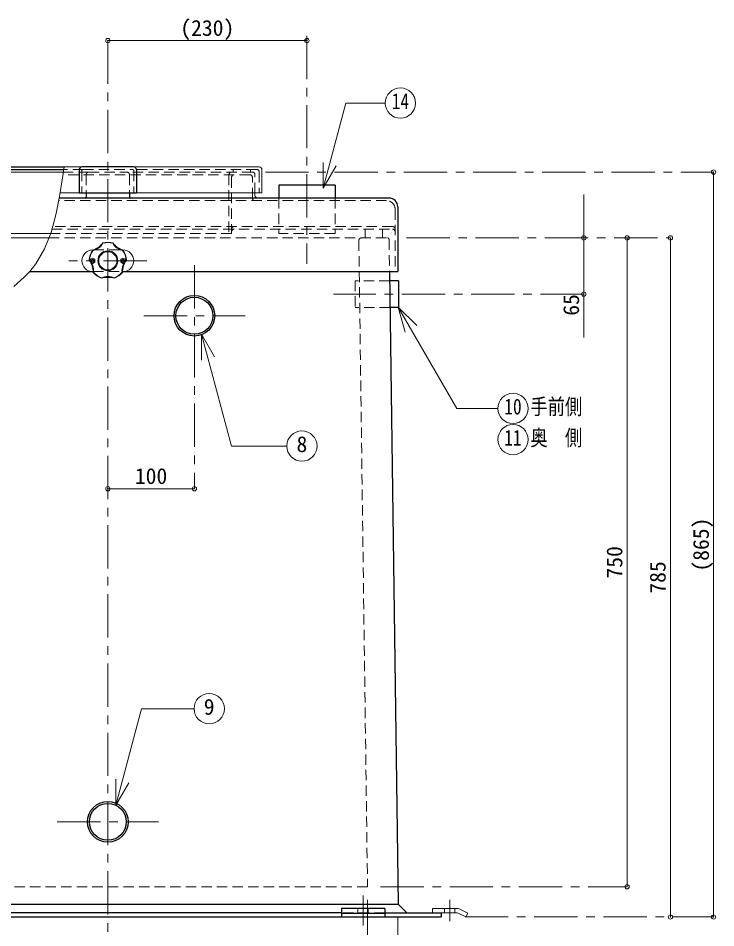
# Model space of a CAD drawing. Units: millimetres, scale not verified. Extents: x -2123 to 1927, y -1358 to 1452.
# Drawn here: x -201 to 605, y -821 to 231 of the extents above; entities that cross this region are included whole.
import ezdxf
from ezdxf.enums import TextEntityAlignment as Align

# ---------------------------------------------------------------- set-up
doc = ezdxf.new("R2010")
doc.units = ezdxf.units.MM
doc.header["$LTSCALE"] = 10
doc.header["$PDMODE"] = 32
doc.header["$PDSIZE"] = 5
doc.linetypes.add('CHAIN1', pattern=[8, 5, -1, 1, -1])
doc.linetypes.add('DASHED1', pattern=[1.8, 1.2, -0.6])
doc.layers.add('0-0', color=4, linetype='Continuous', lineweight=9)
doc.styles.add('ＭＳ ゴシック', font='')
doc.styles.get('ＭＳ ゴシック').set_extended_font_data('MS Gothic')

msp = doc.modelspace()

# ---------------------------------------------------------------- linework, layer by layer
at = {"layer": '0-0', "linetype": 'CHAIN1'}
for p, q in [((132.2, 210.41), (132.2, -53.09)), ((-97.8, 204.91), (-97.8, -848.09)), ((84.2, 52.91), (602.2, 52.91)), ((247.2, -23.09), (552.2, -23.09)), ((-52.8, -49.59), (-142.8, -49.59)), ((2.2, -54.59), (2.2, -313.09)), ((451.99, -88.09), (163.07, -88.09)), ((-56.3, -113.09), (60.7, -113.09)), ((-156.3, -698.09), (-39.3, -698.09)), ((217.2, -773.09), (502.2, -773.09)), ((197.2, -818.09), (197.2, -783.09)), ((202.2, -788.09), (202.2, -988.09)), ((297.2, -788.09), (297.2, -813.09)), ((237.2, -808.09), (237.2, -1038.09)), ((314.96, -808.09), (602.2, -808.09))]:
    msp.add_line(p, q, dxfattribs=at)
at = {"layer": '0-0'}
for p, q in [((-97.8, 204.91), (132.2, 204.91)), ((-149.19, 52.91), (-240.8, 52.91)), ((602.2, 52.91), (602.2, -808.09)), ((72.2, 25.91), (72.2, 28.91)), ((452.2, -138.09), (452.2, 26.91)), ((-163.94, -18.09), (-237.8, -18.09)), ((-390.84, -23.09), (-165.94, -23.09)), ((502.2, -23.09), (502.2, -773.09)), ((552.2, -23.09), (552.2, -808.09)), ((2.2, -313.09), (-97.8, -313.09))]:
    msp.add_line(p, q, dxfattribs=at)
at = {"layer": '0-0', "color": 7, "lineweight": 18}
for p, q in [((150.96, 34.2), (177.35, 132.68)), ((222.8, 132.68), (177.35, 132.68)), ((150.96, 34.2), (150.96, 64.2)), ((-127.8, 58.91), (-148.34, 58.91)), ((77.2, 58.91), (-67.8, 58.91)), ((80.2, 55.91), (80.2, 28.91)), ((150.96, 34.2), (165.96, 60.18)), ((-152.85, 28.91), (-130.8, 28.91)), ((-64.8, 28.91), (80.2, 28.91)), ((-114.24, -37.09), (-115.3, -37.09)), ((-80.3, -37.09), (-81.37, -37.09)), ((237.85, -103.21), (245.62, -132.19)), ((237.85, -103.21), (259.07, -124.42)), ((10.43, -134.46), (10.43, -164.46)), ((10.43, -134.46), (25.43, -160.44)), ((-88.64, -678.87), (-58.75, -567.31)), ((-58.75, -567.31), (1.83, -567.31)), ((-88.64, -678.87), (-88.64, -648.87)), ((-88.64, -678.87), (-73.64, -652.89)), ((277.2, -798.09), (277.2, -803.09)), ((306.02, -798.09), (277.2, -798.09)), ((308.25, -798.61), (318.25, -803.61)), ((304.84, -803.09), (287.2, -803.09)), ((307.07, -803.61), (316.02, -808.09)), ((318.25, -803.61), (316.02, -808.09))]:
    msp.add_line(p, q, dxfattribs=at)
at = {"layer": '0-0', "color": 5, "lineweight": 25}
for p, q in [((-272.8, 58.91), (-148.34, 58.91)), ((-269.8, 55.91), (-148.76, 55.91)), ((-130.8, 55.91), (-130.8, 28.91)), ((-67.8, 58.91), (-127.8, 58.91)), ((-64.8, 55.91), (-64.8, 28.91)), ((164.7, 37.91), (99.7, 37.91)), ((99.7, 37.91), (99.7, 22.91)), ((164.7, 37.91), (164.7, 22.91)), ((227.2, 22.91), (-153.86, 22.91)), ((-130.8, 28.91), (-64.8, 28.91)), ((-122.8, 28.91), (-122.8, 23.91)), ((-72.8, 28.91), (-72.8, 23.91)), ((237.2, 12.91), (237.2, -62.09)), ((-188.11, -62.09), (-114.69, -62.09)), ((-80.91, -62.09), (237.2, -62.09)), ((227.72, -62.09), (237.53, -793.09)), ((238.07, -72.59), (227.86, -72.59)), ((-433.13, -793.09), (237.53, -793.09)), ((222.2, -798.09), (222.2, -808.09)), ((237.53, -793.09), (247.53, -803.09)), ((172.2, -803.09), (-367.8, -803.09)), ((172.2, -803.61), (222.2, -803.61)), ((222.2, -803.09), (287.2, -803.09)), ((287.2, -803.09), (287.2, -808.09))]:
    msp.add_line(p, q, dxfattribs=at)
at = {"layer": '0-0', "linetype": 'DASHED1'}
for p, q in [((-119.8, 52.91), (-149.19, 52.91)), ((-126.3, 55.91), (-148.76, 55.91)), ((69.2, 52.91), (-75.8, 52.91)), ((74.2, 55.91), (-69.3, 55.91)), ((47.2, 55.91), (47.2, 52.91)), ((67.2, 55.91), (67.2, 52.91)), ((77.2, 52.91), (77.2, 28.91)), ((66.2, 49.91), (-149.61, 49.91)), ((42.2, 49.91), (42.2, -18.09)), ((45.2, 46.91), (45.2, -18.09)), ((69.2, 22.91), (69.2, 46.91)), ((72.2, 28.91), (72.2, 49.91)), ((45.2, -18.09), (-163.94, -18.09)), ((199.73, -13.09), (199.73, -23.09)), ((-114.24, -37.09), (-81.37, -37.09)), ((-117.8, -47.84), (-115.3, -46.59)), ((-117.8, -47.84), (-117.8, -51.34)), ((-115.3, -52.59), (-117.8, -51.34)), ((-115.3, -46.59), (-112.8, -47.84)), ((-112.8, -51.34), (-115.3, -52.59)), ((-112.8, -47.84), (-112.8, -51.34)), ((-80.3, -46.59), (-82.8, -47.84)), ((-82.8, -47.84), (-82.8, -51.34)), ((-82.8, -51.34), (-80.3, -52.59)), ((-77.8, -47.84), (-80.3, -46.59)), ((-80.3, -52.59), (-77.8, -51.34)), ((-77.8, -47.84), (-77.8, -51.34)), ((291.2, -798.09), (291.2, -803.09)), ((303.2, -798.09), (303.2, -803.09))]:
    msp.add_line(p, q, dxfattribs=at)
at = {"layer": '0-0', "color": 7, "linetype": 'DASHED1', "lineweight": 18}
for p, q in [((-127.8, 54.41), (-127.8, 28.91)), ((-126.3, 55.91), (-69.3, 55.91)), ((-119.8, 52.91), (-75.8, 52.91)), ((-67.8, 54.41), (-67.8, 28.91)), ((-122.8, 49.91), (-122.8, 28.91)), ((-72.8, 49.91), (-72.8, 28.91)), ((99.7, 22.91), (99.7, -18.09)), ((164.7, 22.91), (164.7, -18.09)), ((224.2, 19.91), (-154.46, 19.91)), ((234.2, 9.91), (234.2, -62.09)), ((231.2, -10.09), (-161.55, -10.09)), ((-162.39, -13.09), (231.2, -13.09)), ((164.7, -18.09), (99.7, -18.09)), ((219.73, -13.09), (219.73, -23.09)), ((-165.94, -23.09), (225.23, -23.09)), ((192.24, -26.13), (202.26, -773.09)), ((227.23, -25.06), (227.72, -62.09)), ((-114.69, -62.09), (-80.91, -62.09)), ((228.28, -103.59), (188.07, -103.59)), ((202.26, -773.09), (-397.86, -773.09)), ((191.2, -798.09), (191.2, -803.09)), ((203.2, -798.09), (203.2, -803.09)), ((222.2, -803.09), (172.2, -803.09))]:
    msp.add_line(p, q, dxfattribs=at)
at = {"layer": '0-0', "color": 7, "lineweight": 18}
for points in [[(-148.34, 58.91), (-150.13, 46.23), (-153.53, 24.56), (-157.77, 3.45), (-163.4, -16.74), (-170.96, -35.65), (-180.97, -52.94), (-188.11, -62.09), (-194.34, -68.66), (-206.25, -79.21)], [(237.85, -103.21), (305.44, -220.27), (352.88, -220.27)], [(10.43, -134.46), (45.07, -263.74), (108.98, -263.74)]]:
    msp.add_lwpolyline(points, dxfattribs=at)
at = {"layer": '0-0', "color": 7, "linetype": 'DASHED1', "lineweight": 18}
msp.add_lwpolyline([(227.86, -72.59), (188.07, -72.59), (188.07, -103.59)], dxfattribs=at)
at = {"layer": '0-0', "color": 5, "lineweight": 25}
for points in [[(238.07, -72.59), (238.07, -103.59), (228.28, -103.59)], [(222.2, -798.09), (172.2, -798.09), (172.2, -808.09)], [(-482.8, -803.09), (-482.8, -808.09), (287.2, -808.09)]]:
    msp.add_lwpolyline(points, dxfattribs=at)
at = {"layer": '0-0', "color": 7, "lineweight": 18}
for centre, radius in [((240.3, 132.68), 17.5), ((-97.8, -49.59), 10.5), ((370.38, -220.27), 17.5), ((370.38, -256.27), 17.5), ((126.48, -263.74), 17.5), ((19.33, -567.31), 17.5)]:
    msp.add_circle(centre, radius, dxfattribs=at)
at = {"layer": '0-0'}
msp.add_circle((-97.8, -49.59), 11.5, dxfattribs=at)
at = {"layer": '0-0', "linetype": 'DASHED1'}
for centre in [(-115.3, -49.59), (-80.3, -49.59)]:
    msp.add_circle(centre, 1.5, dxfattribs=at)
at = {"layer": '0-0', "color": 5, "lineweight": 25}
for centre, radius in [((2.2, -113.09), 23.5), ((2.2, -113.09), 21.35), ((-97.8, -698.09), 23.5), ((-97.8, -698.09), 21.35)]:
    msp.add_circle(centre, radius, dxfattribs=at)
for centre, radius, start, end in [((-127.8, 55.91), 3, 90, 180), ((-67.8, 55.91), 3, 0, 90), ((-123.8, 23.91), 1, 270, 0), ((-71.8, 23.91), 1, 180, 270), ((227.2, 12.91), 10, 0, 90)]:
    msp.add_arc(centre, radius, start, end, dxfattribs=at)
at = {"layer": '0-0', "color": 7, "linetype": 'DASHED1', "lineweight": 18}
for centre, radius, start, end in [((-126.3, 54.41), 1.5, 90, 180), ((-119.8, 49.91), 3, 90, 180), ((-75.8, 49.91), 3, 0, 90), ((-69.3, 54.41), 1.5, 0, 90), ((224.2, 9.91), 10, 0, 90), ((231.2, -13.09), 3, 0, 90), ((231.2, -16.09), 3, 0, 90), ((195.24, -26.09), 3, 90, 180.76861), ((225.23, -25.09), 2, 0.76861, 90)]:
    msp.add_arc(centre, radius, start, end, dxfattribs=at)
at = {"layer": '0-0', "linetype": 'DASHED1'}
for centre, start, end in [((45.2, 49.91), 90, 180), ((69.2, 49.91), 0, 90), ((74.2, 52.91), 0, 90), ((48.2, 46.91), 90, 180), ((66.2, 46.91), 0, 90), ((72.2, 22.91), 180, 270), ((48.2, -13.09), 90, 180), ((48.2, -16.09), 90, 180)]:
    msp.add_arc(centre, 3, start, end, dxfattribs=at)
at = {"layer": '0-0', "color": 7, "lineweight": 18}
for centre, radius, start, end in [((77.2, 55.91), 3, 0, 90), ((-126.64, -9.89), 29.89, 291.41115, 320.58885), ((-119.55, -19.65), 18.83, 283.0119, 328.9881), ((-97.8, -49.59), 21.5, 74.5, 105.5), ((-97.8, -49.59), 21, 74.5, 105.5), ((-76.05, -19.65), 18.83, 211.0119, 256.9881), ((-68.96, -9.89), 29.89, 219.41115, 248.58885), ((-115.3, -49.59), 12.5, 90, 270), ((-97.8, -49.59), 21.5, 146.5, 177.5), ((-97.8, -49.59), 21, 146.5, 177.5), ((-80.3, -49.59), 12.5, 270, 90), ((-97.8, -49.59), 21, 2.5, 33.5), ((-97.8, -49.59), 21.5, 2.5, 33.5), ((-144.47, -64.75), 29.89, 3.41115, 32.58885), ((-133, -61.02), 18.83, 355.0119, 40.9881), ((-62.61, -61.02), 18.83, 139.0119, 184.9881), ((-51.14, -64.75), 29.89, 147.41115, 176.58885), ((-97.8, -49.59), 21.5, 218.5, 249.5), ((-97.8, -49.59), 21, 218.5, 249.5), ((-97.8, -49.59), 21, 290.5, 321.5), ((-97.8, -49.59), 21.5, 290.5, 321.5), ((-97.8, -98.65), 29.89, 75.41115, 104.58885), ((-97.8, -86.59), 18.83, 67.0119, 112.9881), ((306.02, -803.09), 5, 63.43495, 90), ((304.84, -808.09), 5, 63.43495, 90)]:
    msp.add_arc(centre, radius, start, end, dxfattribs=at)
at = {"layer": '0-0'}
msp.add_arc((75.2, 25.91), 3, 180, 270, dxfattribs=at)
at = {"layer": '0-0', "color": 1}
for p in [(-97.8, 204.91), (132.2, 204.91), (602.2, 52.91), (452.2, -23.09), (502.2, -23.09), (552.2, -23.09), (452.2, -88.09), (-97.8, -313.09), (2.2, -313.09), (502.2, -773.09), (552.2, -808.09), (602.2, -808.09)]:
    msp.add_point(p, dxfattribs=at)

# ---------------------------------------------------------------- texts
at = {"layer": '0-0', "color": 7, "style": 'ＭＳ ゴシック'}
for s, p in [('(230)', (-14.05, 204.91)), ('8', (120.23, -276.24)), ('100', (-66.55, -313.09)), ('9', (13.08, -579.81))]:
    msp.add_text(s, height=18.33, dxfattribs=at).set_placement(p, align=Align.BOTTOM_LEFT)
at = {"layer": '0-0', "color": 7, "style": 'ＭＳ ゴシック', "width": 0.8}
for s, p in [('14', (230.3, 120.18)), ('10', (360.38, -232.77)), ('手前側', (390.38, -232.77)), ('11', (360.38, -268.77)), ('奥\u3000側', (390.38, -268.77))]:
    msp.add_text(s, height=18.33, dxfattribs=at).set_placement(p, align=Align.BOTTOM_LEFT)
at = {"layer": '0-0', "color": 7, "style": 'ＭＳ ゴシック'}
for s, p in [('65', (452.2, -113.09)), ('(865)', (602.2, -408.84)), ('750', (502.2, -416.84)), ('785', (552.2, -434.34))]:
    msp.add_text(s, height=18.33, rotation=90, dxfattribs=at).set_placement(p, align=Align.BOTTOM_LEFT)

doc.saveas('drawing.dxf')
